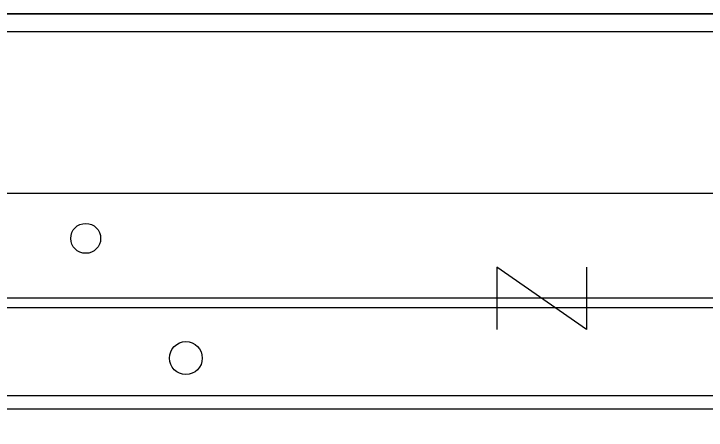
# Model space of a CAD drawing. Header units: millimetres. Extents: x 89450 to 753248, y -530175 to 1209785.
# Drawn here: x 272501.1 to 272732.7, y -163630.5 to -163491.4 of the extents above; entities that cross this region are included whole.
import ezdxf

# ---------------------------------------------------------------- set-up
doc = ezdxf.new("R2010")
doc.units = ezdxf.units.MM
doc.header["$LTSCALE"] = 150
doc.layers.add('------00 Load Bank', color=3, linetype='Continuous')

# ---------------------------------------------------------------- blocks, each defined once
blk = doc.blocks.new('A$Cd768ecee')
at = {"color": 0}
for p, q in [((38.2, 38.2), (1141.8, 38.2)), ((35, 35), (1145, 35)), ((0, 0), (1180, 0))]:
    blk.add_line(p, q, dxfattribs=at)
blk.add_lwpolyline([(135, 24.58), (135, 45.42), (165, 24.58), (165, 45.42)], dxfattribs=at)
for centre, radius in [((269, 55), 5.5), ((302.5, 15), 5)]:
    blk.add_circle(centre, radius, dxfattribs=at)
blk = doc.blocks.new('A$C02650c35')
at = {"color": 0}
for p, q in [((1040.5, 24.5), (1040.5, 1060.5)), ((1045, 24.5), (1045, 1060.5)), ((1045, 30), (1045, 1055))]:
    blk.add_line(p, q, dxfattribs=at)

msp = doc.modelspace()

# ---------------------------------------------------------------- linework, layer by layer
at = {"layer": '------00 Load Bank', "color": 161}
msp.add_line((272697.48, -163491.43), (272950.18, -163491.43), dxfattribs=at)
at = {"layer": '------00 Load Bank', "color": 161, "elevation": 0}
msp.add_lwpolyline([(272950.18, -163491.43), (271580.18, -163491.43), (271580.18, -166091.43), (272950.18, -166091.43), (272950.18, -163491.43)], dxfattribs=at)
for points in [[(272950.18, -166091.43), (271580.18, -166091.43), (271580.18, -163491.43), (272950.18, -163491.43)], [(272944.18, -163497.43), (271586.18, -163497.43), (271586.18, -166085.43), (272944.18, -166085.43)]]:
    msp.add_lwpolyline(points, close=True, dxfattribs=at)

# ---------------------------------------------------------------- block references
at = {"layer": '------00 Load Bank', "color": 161, "rotation": 180}
msp.add_blockref('A$Cd768ecee', (272827.66, -163551.43), dxfattribs=at)
at = {"layer": '------00 Load Bank', "color": 161, "xscale": -1, "rotation": 270}
msp.add_blockref('A$C02650c35', (271695.16, -164663.93), dxfattribs=at)

doc.saveas('drawing.dxf')
